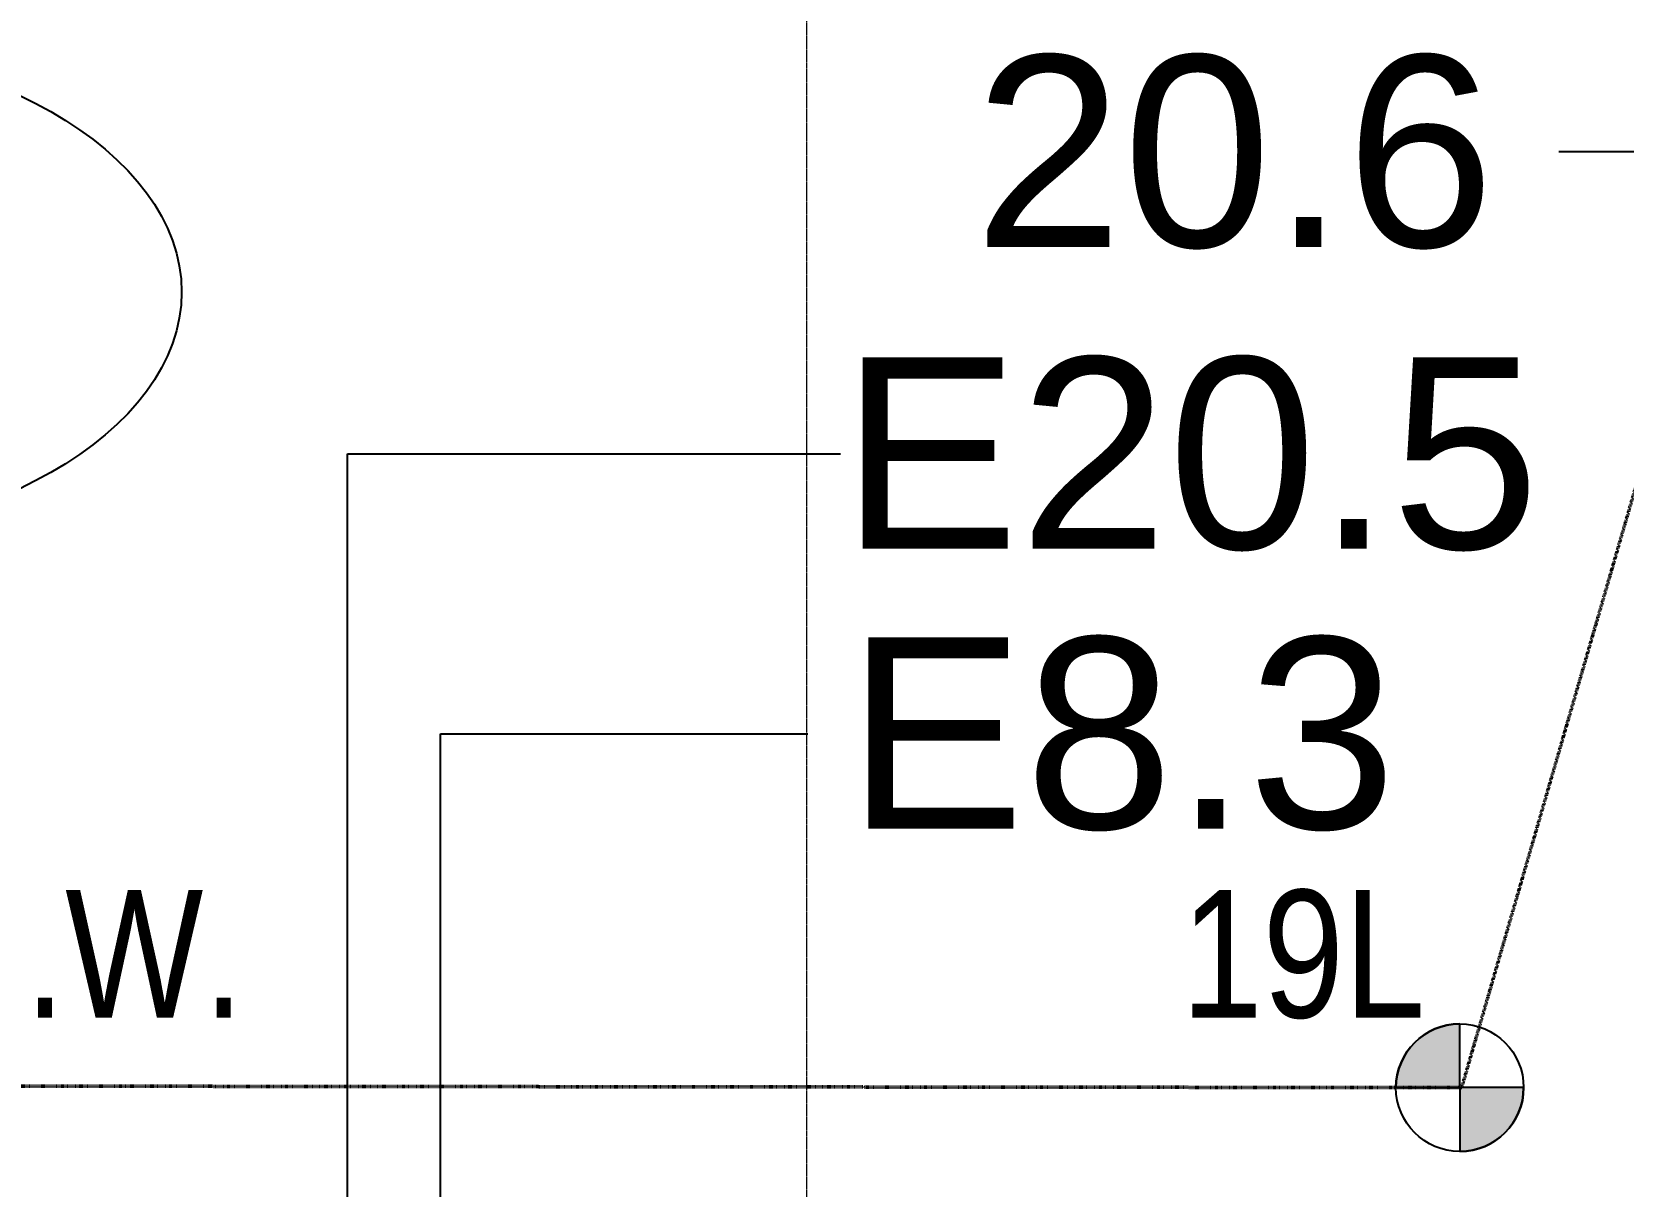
# Model space of a CAD drawing. Header units: millimetres. Extents: x 813027 to 1148939, y -931049 to -10.
# Drawn here: x 1016771 to 1029235, y -103398 to -94354 of the extents above; entities that cross this region are included whole.
import ezdxf

# ---------------------------------------------------------------- set-up
doc = ezdxf.new("R2010")
doc.units = ezdxf.units.MM
doc.linetypes.add('DPA_Boundary 100', pattern=[7.5, 0, -1.5, 3, -1.5, 0, -1.5])
doc.linetypes.add('DPA_Grid _ Level 500', pattern=[5.5, 2.75, -0.75, 1.25, -0.75])
for name, color, linetype, lineweight in [('A-ANNO-NOTE', 3, 'Continuous', 25), ('A-DETL', 1, 'Continuous', 25), ('A-ROOM-IDEN', 3, 'Continuous', 25), ('G-ANNO-TEXT', 3, 'Continuous', 9), ('S-GRID', 251, 'Continuous', 9)]:
    doc.layers.add(name, color=color, linetype=linetype, lineweight=lineweight)
doc.styles.add('Arial Narrow_1', font='ARIALN.TTF', dxfattribs={"height": 1000})
doc.styles.add('Arial_1', font='arial.ttf', dxfattribs={"height": 1500})

# ---------------------------------------------------------------- blocks, each defined once
blk = doc.blocks.new('DPA-AR_Ceiling Tags - Ceiling Tags-15141860-4160 - LOWER PLATFORM LEVEL - REFLECTED CEILING GENERAL PLAN')
at = {"layer": 'A-ANNO-NOTE'}
blk.add_ellipse((0, 0), major_axis=(-7, 0), ratio=0.571429, dxfattribs=at)
blk = doc.blocks.new('DPA-AR_GM_ROW_Node - Micro-12676128-4160 - LOWER PLATFORM LEVEL - REFLECTED CEILING GENERAL PLAN')
at = {"layer": 'A-ANNO-NOTE', "lineweight": 9}
h = blk.add_hatch(color=256, dxfattribs=at)
edge = h.paths.add_edge_path()
edge.add_line((1, 0), (0, 0))
edge.add_line((0, 0), (0, 1))
edge.add_arc((0, 0), 1, 0, 90, ccw=False)
h = blk.add_hatch(color=256, dxfattribs=at)
edge = h.paths.add_edge_path()
edge.add_line((-1, 0), (0, 0))
edge.add_line((0, 0), (0, -1))
edge.add_arc((0, 0), 1, 180, 270, ccw=False)
at = {"layer": 'A-ANNO-NOTE'}
for p, q in [((0, 1), (0, 0)), ((0, 0), (-1, 0)), ((0, -1), (0, 0)), ((0, 0), (1, 0))]:
    blk.add_line(p, q, dxfattribs=at)
blk.add_circle((0, 0), 1, dxfattribs=at)
for start, end in [(360, 90), (180, 270)]:
    blk.add_arc((0, 0), 1, start, end, dxfattribs=at)

msp = doc.modelspace()

# ---------------------------------------------------------------- linework, layer by layer
at = {"layer": 'A-DETL', "linetype": 'DPA_Boundary 100', "lineweight": 50}
for p, q in [((1035710.5, -75899.2), (1027970.4, -102626.1)), ((1017537.9, -102615.4), (1016408.9, -102614.2)), ((1027970.4, -102626.1), (1017537.9, -102615.4))]:
    msp.add_line(p, q, dxfattribs=at)
at = {"layer": 'A-ROOM-IDEN'}
for p, q in [((1035232.8, -95295), (1028731.2, -95295)), ((1019243, -97660.7), (1023106.2, -97660.7)), ((1019243, -108592.6), (1019243, -97660.7)), ((1019972.4, -99853.8), (1022848.2, -99853.8)), ((1019972.4, -108847.4), (1019972.4, -99853.8))]:
    msp.add_line(p, q, dxfattribs=at)
at = {"layer": 'S-GRID', "linetype": 'DPA_Grid _ Level 500'}
msp.add_line((1022840, -191381.7), (1022840, -15135.4), dxfattribs=at)

# ---------------------------------------------------------------- block references
at = {"layer": 'A-ANNO-NOTE', "xscale": 500, "yscale": 500, "zscale": 500}
msp.add_blockref('DPA-AR_Ceiling Tags - Ceiling Tags-15141860-4160 - LOWER PLATFORM LEVEL - REFLECTED CEILING GENERAL PLAN', (1014444.4, -96392.6), dxfattribs=at)
at = {"layer": 'A-ANNO-NOTE', "xscale": 500, "yscale": 500, "zscale": 500, "rotation": 90.00000000000034}
msp.add_blockref('DPA-AR_GM_ROW_Node - Micro-12676128-4160 - LOWER PLATFORM LEVEL - REFLECTED CEILING GENERAL PLAN', (1027955.9, -102626.1), dxfattribs=at)

# ---------------------------------------------------------------- texts
at = {"layer": 'A-ROOM-IDEN', "lineweight": 9, "char_height": 1500, "attachment_point": 1, "style": 'Arial_1'}
for s, insert, width in [('20.6', (1024150.6, -94538.7), 5050.631), ('E20.5', (1023106.2, -96904.4), 6774.259), ('E8.3', (1023150.2, -99097.5), 5331.222)]:
    msp.add_mtext(s, dxfattribs=dict(at, insert=insert, width=width))
at = {"layer": 'G-ANNO-TEXT', "color": 7, "char_height": 1000, "attachment_point": 1, "style": 'Arial Narrow_1'}
for s, insert, width in [('R.O.W.', (1014677.7, -101077.4), 4609.703), ('19L', (1025774.6, -101077.4), 2405.062)]:
    msp.add_mtext(s, dxfattribs=dict(at, insert=insert, width=width))

doc.saveas('drawing.dxf')
